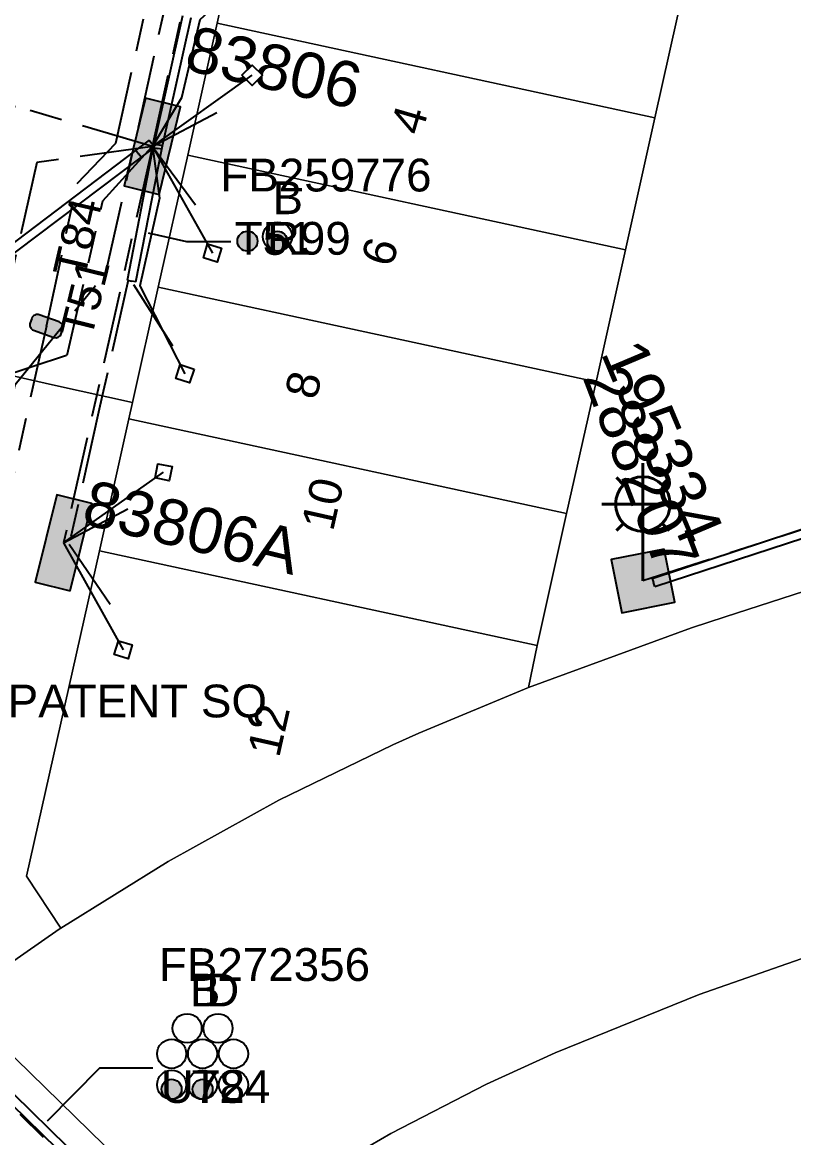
# Model space of a CAD drawing. Header units: metres. Extents: x 311347 to 316656, y 6252667 to 6255486.
# Drawn here: x 314642.3 to 314684.7, y 6254692.7 to 6254754 of the extents above; entities that cross this region are included whole.
import ezdxf
from ezdxf.enums import TextEntityAlignment as Align

# ---------------------------------------------------------------- set-up
doc = ezdxf.new("R2010")
doc.units = ezdxf.units.M
doc.linetypes.add('Cable Exist UG', pattern=[8.2, 4, -1.2, 1.8, -1.2])
doc.layers.get('0').update_dxf_attribs({"color": 6})
for name, color, linetype, lineweight in [('Cadastre Buildings_SP_EXT', 9, 'Continuous', 5), ('Cadastre Land Parcels_SP_EXT', 9, 'Continuous', 5), ('Cadastre Roads_SP_EXT', 7, 'Continuous', 5)]:
    doc.layers.add(name, color=color, linetype=linetype, lineweight=lineweight)
for name, color, linetype in [('Duct_SP_EXT', 7, 'Continuous'), ('Equip_LV_EXT', 7, 'Continuous'), ('Equip_SP_SL_EXT', 7, 'Continuous'), ('Mains_HV_EXT', 7, 'Continuous'), ('Mains_LV_EXT', 7, 'Continuous'), ('Mains_LV_SL_EXT', 7, 'Continuous'), ('Mains_SL_EXT', 7, 'Continuous'), ('Services_SP_EXT', 7, 'Continuous'), ('SupportsUG_SP_LV_EXT', 7, 'Continuous'), ('SupportsUG_SP_LV_SL_EXT', 7, 'Continuous'), ('Trench_SP_EXT', 7, 'Continuous')]:
    doc.layers.add(name, color=color, linetype=linetype)
doc.styles.add('COLUMN_LABEL', font='arial.ttf')
doc.styles.add('iecARIAL', font='arial.ttf', dxfattribs={"height": 2})
doc.styles.add('POLE_LABEL', font='arial.ttf')
doc.styles.get("Standard").update_dxf_attribs({"font": 'arial.ttf'})

# ---------------------------------------------------------------- blocks, each defined once
blk = doc.blocks.new('COLUMN_EXT')
blk.add_hatch(color=256).paths.add_polyline_path([(-1.485, 1.485), (-1.485, -1.485), (1.485, -1.485), (1.485, 1.485)])
blk.add_lwpolyline([(-1.485, -1.485), (1.485, -1.485), (1.485, 1.485), (-1.485, 1.485)], close=True)
for tag, height, style, flags, p in [('ASSET_NUM', 2.5, 'COLUMN_LABEL', 8, (2, 2)), ('STRUCTURE_PLANT_NUMBER', 0.2, 'POLE_LABEL', 9, (1.813, 0.031)), ('STREET_CODE', 0.2, 'COLUMN_LABEL', 9, (1.813, -0.2))]:
    blk.add_attdef(tag, text='', height=height, dxfattribs=dict(style=style, flags=flags)).set_placement(p, align=Align.MIDDLE_LEFT)
at = {"flags": 9}
for tag, p in [('OWNED_BY', (1.813, -0.6)), ('COLUMN_TYPE', (1.813, -0.4)), ('STATE', (1.813, -0.8)), ('USAGE', (1.813, -1)), ('LEGEND', (1.813, -1.2)), ('STREETNAME', (1.813, -1.6)), ('SUBURB', (1.813, -1.8)), ('LOCATION', (1.813, -1.4)), ('NOTES', (1.813, -2))]:
    blk.add_attdef(tag, text='', height=0.2, dxfattribs=at).set_placement(p, align=Align.MIDDLE_LEFT)
at = {"flags": 1}
blk.add_attdef('Z', (1.813, -2.351), '', height=0.2, dxfattribs=at)
blk = doc.blocks.new('PILLAR_EXT')
blk.add_hatch(color=256).paths.add_polyline_path([(-2.475, 0.99), (-2.475, -0.99), (2.475, -0.99), (2.475, 0.99)])
blk.add_lwpolyline([(-2.475, -0.99), (2.475, -0.99), (2.475, 0.99), (-2.475, 0.99)], close=True)
at = {"style": 'iecARIAL', "flags": 8}
blk.add_attdef('ASSET_NUM', (1.5, 3.5), '', height=2.5, dxfattribs=at)
for tag, p, flags in [('OWNED_BY', (0, -0.2), 9), ('STATE', (0, -0.4), 9), ('SUPPORT_TYPE', (0, -0.6), 9), ('USAGE', (0, -0.8), 9), ('LEGEND', (0, -1), 9), ('LOCATION', (0, -1.2), 9), ('NOTES', (0, -1.4), 9), ('STREETNAME', (0, -1.8), 9), ('SUBURB', (0, -2), 1), ('PARENT', (0, -1.6), 9)]:
    blk.add_attdef(tag, p, '', height=0.2, dxfattribs=dict(flags=flags))
blk = doc.blocks.new('DUCT_EXT')
blk.add_circle((0, 0.8), 0.8)
at = {"flags": 1}
blk.add_attdef('Z', (0, 0), '', height=0.2, dxfattribs=at)
at = {"flags": 9}
for tag, p in [('DUCT_CODE', (0, 0)), ('XSECT_TYPE', (0, -0.2)), ('STATE', (0, -0.6)), ('FB_REFERENCE', (0, -0.4)), ('NOTES', (0, -0.8))]:
    blk.add_attdef(tag, text='', height=0.2, dxfattribs=at).set_placement(p, align=Align.MIDDLE_LEFT)
blk = doc.blocks.new('SL_LANTERN_EXT')
at = {"lineweight": 40}
for p, q in [((0, 1.968), (0, 6.468)), ((-1.459, 5.676), (-1.061, 5.278)), ((1.458, 5.676), (1.06, 5.278)), ((-2.25, 4.218), (2.25, 4.218)), ((-1.459, 2.759), (-1.061, 3.157)), ((1.458, 2.759), (1.06, 3.157)), ((0, 0), (0, 2.721))]:
    blk.add_line(p, q, dxfattribs=at)
blk.add_circle((0, 4.218), 1.5, dxfattribs=at)
at = {"style": 'iecARIAL', "flags": 8}
blk.add_attdef('ASSET_NUM', (1.5, 1.5), '', height=2.5, dxfattribs=at)
for tag, p, height, flags in [('CONSTRUCTED_VOLTAGE', (0.981, -0.653), 0.2, 9), ('CONTROL_TYPE', (0.981, -0.853), 0.2, 9), ('LANTERN_PURPOSE', (0.981, -1.053), 0.2, 9), ('LANTERN_TYPE', (0.981, -1.253), 0.2, 9), ('LNUMBER', (2.181, -3.253), 2.5, 8), ('OPERATING_VOLTAGE', (0.981, -1.653), 0.2, 9), ('ORIENTATION', (0.981, -1.853), 0.2, 9), ('NO_PHASES', (0.981, -1.453), 0.2, 9), ('OWNED_BY', (0.981, -2.053), 0.2, 9), ('STATE', (0.981, -2.253), 0.2, 9), ('CEXIST', (0.981, -2.653), 0.2, 9), ('USAGE', (0.981, -2.453), 0.2, 9), ('CNEW', (0.981, -2.853), 0.2, 9), ('CNUMBER', (0.981, -3.053), 0.2, 9), ('CREMOVE', (0.981, -3.253), 0.2, 9), ('CREPLACE', (0.981, -3.453), 0.2, 9), ('LKINGHEIGHT', (0.981, -3.653), 0.2, 9), ('LBRACKET', (0.981, -3.853), 0.2, 9), ('LBRACKETVOCAB', (0.981, -4.053), 0.2, 9), ('LCATEGORY', (0.981, -4.253), 0.2, 9), ('LCHARGE1', (0.981, -4.453), 0.2, 9), ('LCHARGE1PERCENT', (0.981, -4.653), 0.2, 9), ('LCHARGE2', (0.981, -4.853), 0.2, 9), ('LCHARGE2PERCENT', (0.981, -5.053), 0.2, 9), ('LCHARGE3', (0.981, -5.253), 0.2, 9), ('LCHARGE3PERCENT', (0.981, -5.453), 0.2, 9), ('LEXIST', (0.981, -5.653), 0.2, 9), ('LLAMP', (0.981, -5.853), 0.2, 9), ('LLAMPVOCAB', (0.981, -6.053), 0.2, 9), ('LMAST', (0.981, -6.253), 0.2, 9), ('LMASTVOCAB', (0.981, -6.453), 0.2, 9), ('LNEW', (0.981, -6.653), 0.2, 9), ('LANTNUMBER', (0.981, -6.853), 0.2, 9), ('LOUTREACH', (0.981, -7.253), 0.2, 9), ('LOUTREACHVOCAB', (0.981, -7.453), 0.2, 9), ('LRATECODE', (0.981, -7.653), 0.2, 9), ('LREMOVE', (0.981, -7.853), 0.2, 9), ('LREPLACE', (0.981, -8.053), 0.2, 9), ('LTYPE', (0.981, -8.253), 0.2, 9), ('LTYPEVOCAB', (0.981, -8.453), 0.2, 9), ('LEGEND', (0.981, -8.653), 0.2, 9), ('STREETNAME', (0.981, -9.253), 0.2, 9), ('LOCATION', (0.981, -8.853), 0.2, 9), ('NOTES', (0.981, -9.053), 0.2, 9), ('SUBURB', (0.981, -9.453), 0.2, 1)]:
    blk.add_attdef(tag, p, '', height=height, dxfattribs=dict(flags=flags))
blk = doc.blocks.new('CCP_EXT')
at = {"flags": 9}
for tag, p in [('OWNED_BY', (0, -1)), ('USAGE', (0, -1.2)), ('STATE', (0, -1.8)), ('LEGEND', (0, -1.4)), ('LIFE_SUPPORT', (0, -1.6)), ('NOTES', (0, -2))]:
    blk.add_attdef(tag, text='', height=0.2, dxfattribs=at).set_placement(p, align=Align.MIDDLE_LEFT)
blk.add_wipeout([(0, 0.566), (0.566, 0), (0, -0.566), (-0.566, 0)])
blk.add_lwpolyline([(-0.566, 0), (0, 0.566), (0.566, 0), (0, -0.566), (-0.566, 0)])
at = {"flags": 1}
blk.add_attdef('Z', (0, 0), '', height=0.2, dxfattribs=at)
at = {"flags": 9}
for tag, p in [('CCP_TYPE', (0, 0)), ('OPERATING_VOLTAGE', (0, -0.6)), ('CONSTRUCTED_VOLTAGE', (0, -0.2)), ('NO_PHASES', (0, -0.4)), ('ORIENTATION', (0, -0.8))]:
    blk.add_attdef(tag, text='', height=0.2, dxfattribs=at).set_placement(p, align=Align.MIDDLE_LEFT)
blk = doc.blocks.new('LV_STJ_EXT')
h = blk.add_hatch(color=256)
edge = h.paths.add_edge_path()
edge.add_ellipse((-0.586, 0.131), major_axis=(0.226, 0.226), ratio=1, start_angle=44.99996, end_angle=135)
edge.add_line((-0.906, 0.131), (-0.906, -0.131))
edge.add_ellipse((-0.586, -0.131), major_axis=(0.226, 0.226), ratio=1, start_angle=134.99996, end_angle=225)
edge.add_line((-0.586, -0.451), (0.586, -0.451))
edge.add_ellipse((0.586, -0.131), major_axis=(-0.226, 0.226), ratio=1, start_angle=134.99996, end_angle=225)
edge.add_line((0.906, -0.131), (0.906, 0.131))
edge.add_ellipse((0.586, 0.131), major_axis=(-0.226, 0.226), ratio=1, start_angle=224.99996, end_angle=315)
edge.add_line((0.586, 0.451), (-0.586, 0.451))
blk.add_lwpolyline([(-0.906, 0.131), (-0.906, -0.131, 0.414214), (-0.586, -0.451), (0.586, -0.451, 0.414214), (0.906, -0.131), (0.906, 0.131, 0.414214), (0.586, 0.451), (-0.586, 0.451, 0.414214)], format="xyb", close=True)
at = {"flags": 1}
blk.add_attdef('Z', (0, 0), '', height=0.2, dxfattribs=at)
at = {"flags": 9}
for tag, p in [('ORIENTATION', (0, 0)), ('USAGE', (0, -0.2)), ('LEGEND', (0, -0.4)), ('NOTES', (0, -0.6))]:
    blk.add_attdef(tag, text='', height=0.2, dxfattribs=at).set_placement(p, align=Align.MIDDLE_LEFT)
blk = doc.blocks.new('CABLE_LARGE_EXT')
h = blk.add_hatch(color=256)
edge = h.paths.add_edge_path()
edge.add_arc((0, 0.55), 0.55, 0, 360)
blk.add_circle((0, 0.55), 0.55)
at = {"flags": 1}
blk.add_attdef('Z', (0, 0), '', height=0.2, dxfattribs=at)
at = {"flags": 9}
for tag, p in [('COND_CODE', (0, 0)), ('XSECT_SIZE', (0, -0.6)), ('STATE', (0, -0.4)), ('FB_REFERENCE', (0, -0.2)), ('NOTES', (0, -0.8))]:
    blk.add_attdef(tag, text='', height=0.2, dxfattribs=at).set_placement(p, align=Align.MIDDLE_LEFT)

msp = doc.modelspace()

# ---------------------------------------------------------------- linework, layer by layer
at = {"layer": 'Cadastre Buildings_SP_EXT', "linetype": 'Continuous'}
msp.add_lwpolyline([(314678.701, 6254755.963), (314677.085, 6254748.72), (314675.469, 6254741.479), (314673.853, 6254734.237), (314672.237, 6254726.995), (314670.621, 6254719.753), (314670.139, 6254717.453), (314679.088, 6254720.716), (314680.95, 6254721.329), (314725.617, 6254735.764), (314722.353, 6254747.582), (314720.226, 6254754.041)], dxfattribs=at)
at = {"layer": 'Cadastre Land Parcels_SP_EXT', "linetype": 'Continuous'}
for points in [[(314678.701, 6254755.963), (314654.65, 6254761.163), (314653.031, 6254753.922), (314677.085, 6254748.72), (314678.701, 6254755.963)], [(314651.414, 6254746.679), (314675.469, 6254741.479), (314677.085, 6254748.72), (314653.031, 6254753.922), (314651.414, 6254746.679)], [(314649.795, 6254739.438), (314673.853, 6254734.237), (314675.469, 6254741.479), (314651.414, 6254746.679), (314649.795, 6254739.438)], [(314672.237, 6254726.995), (314673.853, 6254734.237), (314649.795, 6254739.438), (314648.375, 6254733.089), (314648.176, 6254732.196), (314672.237, 6254726.995)], [(314670.621, 6254719.753), (314672.237, 6254726.995), (314648.176, 6254732.196), (314646.558, 6254724.953), (314670.621, 6254719.753)], [(314670.139, 6254717.453), (314670.621, 6254719.753), (314646.558, 6254724.953), (314642.564, 6254707.088), (314644.441, 6254704.226), (314650.341, 6254707.899), (314656.427, 6254711.257), (314662.678, 6254714.293), (314664.118, 6254714.935), (314670.139, 6254717.453)], [(314706.411, 6254682.852), (314685.853, 6254702.803), (314679.514, 6254700.592), (314671.603, 6254697.386), (314667.828, 6254695.656), (314662.573, 6254692.959), (314657.466, 6254689.991), (314652.605, 6254686.813), (314654.439, 6254685.027), (314654.369, 6254684.956), (314667.742, 6254671.933), (314679.31, 6254660.668), (314684.959, 6254660.747), (314706.411, 6254682.852)]]:
    msp.add_lwpolyline(points, close=True, dxfattribs=at)
for points in [[(314725.617, 6254735.764), (314680.95, 6254721.329), (314679.088, 6254720.716), (314670.139, 6254717.453), (314664.118, 6254714.935), (314662.678, 6254714.293), (314656.427, 6254711.257), (314650.341, 6254707.899), (314644.441, 6254704.226), (314644.355, 6254704.169), (314638.686, 6254700.232), (314652.522, 6254686.759)], [(314657.466, 6254689.991), (314662.573, 6254692.959), (314667.828, 6254695.656), (314671.603, 6254697.387), (314679.514, 6254700.592), (314685.853, 6254702.803), (314686.648, 6254703.08), (314691.886, 6254704.773), (314697.79, 6254706.681), (314703.694, 6254708.588), (314709.598, 6254710.496), (314729.895, 6254717.053), (314732.817, 6254717.997), (314735.23, 6254718.831), (314738.27, 6254720.043), (314741.243, 6254721.413), (314744.139, 6254722.937), (314746.914, 6254724.588), (314746.952, 6254724.61), (314749.69, 6254726.443), (314752.327, 6254728.417), (314754.857, 6254730.524), (314757.274, 6254732.763)]]:
    msp.add_lwpolyline(points, dxfattribs=at)
at = {"layer": 'Cadastre Roads_SP_EXT', "linetype": 'Continuous'}
msp.add_lwpolyline([(314652.605, 6254686.813), (314652.522, 6254686.759), (314638.686, 6254700.232), (314634.113, 6254696.503), (314633.517, 6254696.017), (314628.348, 6254691.803), (314641.993, 6254678.514), (314647.601, 6254673.05), (314643.755, 6254669.19), (314654.741, 6254658.53), (314663.219, 6254650.302), (314666.952, 6254654.206), (314677.426, 6254644.004), (314678.368, 6254652.336), (314678.372, 6254652.366), (314679.31, 6254660.668), (314667.742, 6254671.933), (314654.369, 6254684.956), (314654.439, 6254685.027), (314652.605, 6254686.813)], close=True, dxfattribs=at)
at = {"layer": 'Duct_SP_EXT'}
for p, q in [((314649.563, 6254747.29), (314651.138, 6254754.345)), ((314650.031, 6254747.185), (314651.606, 6254754.24)), ((314648.096, 6254739.811), (314649.519, 6254747.096)), ((314649.304, 6254747.509), (314648.56, 6254746.948)), ((314649.593, 6254747.126), (314648.849, 6254746.565)), ((314649.304, 6254747.509), (314649.448, 6254747.318)), ((314649.593, 6254747.126), (314649.448, 6254747.318)), ((314649.519, 6254747.096), (314649.52, 6254747.099)), ((314649.519, 6254747.096), (314649.755, 6254747.05)), ((314649.52, 6254747.099), (314649.563, 6254747.29)), ((314649.52, 6254747.099), (314649.755, 6254747.05)), ((314649.563, 6254747.29), (314649.797, 6254747.238)), ((314649.563, 6254747.29), (314649.797, 6254747.238)), ((314649.99, 6254747.004), (314649.755, 6254747.05)), ((314649.99, 6254747.001), (314649.755, 6254747.05)), ((314650.031, 6254747.185), (314649.797, 6254747.238)), ((314650.031, 6254747.185), (314649.797, 6254747.238)), ((314649.99, 6254747.001), (314650.031, 6254747.185)), ((314648.56, 6254746.948), (314637.011, 6254738.241)), ((314648.849, 6254746.565), (314637.3, 6254737.858)), ((314648.56, 6254746.948), (314648.704, 6254746.757)), ((314648.567, 6254739.719), (314649.99, 6254747.004)), ((314648.849, 6254746.565), (314648.704, 6254746.757)), ((314649.99, 6254747.004), (314649.99, 6254747.001)), ((314648.096, 6254739.811), (314648.331, 6254739.765)), ((314648.567, 6254739.719), (314648.331, 6254739.765)), ((314676.928, 6254723.44), (314718.261, 6254736.983)), ((314677.078, 6254722.984), (314718.411, 6254736.527)), ((314676.928, 6254723.44), (314677.003, 6254723.212)), ((314677.078, 6254722.984), (314677.003, 6254723.212)), ((314651.169, 6254685.369), (314637.333, 6254698.842)), ((314651.503, 6254685.713), (314637.667, 6254699.186))]:
    msp.add_line(p, q, dxfattribs=at)
for points in [[(314653.78, 6254741.927), (314651.373, 6254741.927), (314649.254, 6254742.401)], [(314649.502, 6254696.539), (314646.567, 6254696.539), (314643.684, 6254693.63)]]:
    msp.add_lwpolyline(points, dxfattribs=at)
at = {"layer": 'Mains_LV_EXT', "linetype": 'Cable Exist UG'}
for points in [[(314649.471, 6254747.163), (314641.895, 6254749.38), (314639.371, 6254738.743), (314635.536, 6254739.779), (314633.745, 6254738.354), (314621.356, 6254741.176), (314622.758, 6254747.447)], [(314640.963, 6254734.442), (314644.784, 6254735.701), (314646.747, 6254744.174), (314649.471, 6254747.163)], [(314643.651, 6254737.293), (314640.078, 6254721.204), (314640.078, 6254721.204), (314636.275, 6254704.275), (314631.64, 6254698.668), (314628.262, 6254701.958), (314626.988, 6254703.086), (314624.281, 6254705.107), (314622.449, 6254706.266), (314620.949, 6254707.095), (314619.311, 6254707.937), (314617.524, 6254708.68), (314615.879, 6254709.299), (314614.305, 6254709.794), (314611.939, 6254710.426)], [(314677.914, 6254659.234), (314674.397, 6254659.863), (314652.945, 6254680.732), (314653.082, 6254683.372), (314653.082, 6254683.372), (314635.66, 6254700.383), (314631.741, 6254695.873), (314626.238, 6254701.081)]]:
    msp.add_lwpolyline(points, dxfattribs=at)
at = {"layer": 'Mains_LV_SL_EXT', "linetype": 'Cable Exist UG'}
msp.add_lwpolyline([(314649.471, 6254747.163), (314643.123, 6254746.268), (314640.977, 6254736.791), (314636.192, 6254737.861)], dxfattribs=at)
at = {"layer": 'Mains_SL_EXT', "linetype": 'Cable Exist UG'}
msp.add_lwpolyline([(314719.124, 6254737.008), (314676.427, 6254723.301)], dxfattribs=at)
at = {"layer": 'Trench_SP_EXT', "linetype": 'Cable Exist UG'}
for points in [[(314649.471, 6254747.163), (314653.532, 6254749.28)], [(314649.471, 6254747.163), (314652.224, 6254743.424)], [(314648.136, 6254739.809), (314646.716, 6254733.459), (314646.517, 6254732.566), (314644.959, 6254725.571)], [(314650.605, 6254736.183), (314648.331, 6254739.765)], [(314644.589, 6254725.388), (314648.676, 6254727.554)], [(314644.899, 6254725.324), (314647.368, 6254721.698)]]:
    msp.add_lwpolyline(points, dxfattribs=at)

# ---------------------------------------------------------------- block references
at = {"layer": 'Duct_SP_EXT'}
for name, p in [('DUCT_EXT', (314656.345, 6254741.406)), ('CABLE_LARGE_EXT', (314654.697, 6254741.406)), ('CABLE_LARGE_EXT', (314656.34, 6254741.405)), ('DUCT_EXT', (314651.38, 6254697.933)), ('DUCT_EXT', (314653.08, 6254697.933)), ('DUCT_EXT', (314650.53, 6254696.533)), ('DUCT_EXT', (314652.23, 6254696.533)), ('DUCT_EXT', (314653.93, 6254696.533)), ('DUCT_EXT', (314650.53, 6254694.833)), ('DUCT_EXT', (314652.23, 6254694.833)), ('DUCT_EXT', (314653.93, 6254694.833)), ('CABLE_LARGE_EXT', (314650.53, 6254694.833)), ('CABLE_LARGE_EXT', (314652.23, 6254694.833))]:
    msp.add_blockref(name, p, dxfattribs=at)
at = {"layer": 'Equip_LV_EXT', "rotation": 160.5599649616685}
msp.add_blockref('LV_STJ_EXT', (314643.651, 6254737.293), dxfattribs=at)
at = {"layer": 'Equip_SP_SL_EXT'}
ref = msp.add_blockref('SL_LANTERN_EXT', (314676.427, 6254723.301), dxfattribs=at)
ref.add_attrib('ASSET_NUM', '195334', dxfattribs={"layer": '0', "height": 2.5, "rotation": 292.86924, "style": 'iecARIAL'}).set_placement((314677.927, 6254724.801), align=Align.BOTTOM_RIGHT)
at = {"layer": 'SupportsUG_SP_LV_EXT'}
ref = msp.add_blockref('PILLAR_EXT', (314649.471, 6254747.163), dxfattribs=dict(at, rotation=76.31770547659838))
ref.add_attrib('ASSET_NUM', '83806', dxfattribs={"layer": '0', "height": 2.5, "rotation": 346.84301, "style": 'iecARIAL'}).set_placement((314650.971, 6254750.663), align=Align.BOTTOM_LEFT)
ref = msp.add_blockref('PILLAR_EXT', (314644.589, 6254725.388), dxfattribs=dict(at, rotation=75.9795694340811))
ref.add_attrib('ASSET_NUM', '83806A', dxfattribs={"layer": '0', "height": 2.5, "rotation": 346.34991, "style": 'iecARIAL'}).set_placement((314646.089, 6254728.888), align=Align.TOP_LEFT)
at = {"layer": 'SupportsUG_SP_LV_SL_EXT'}
ref = msp.add_blockref('COLUMN_EXT', (314676.427, 6254723.301), dxfattribs=dict(at, rotation=191.2635715546228))
ref.add_attrib('ASSET_NUM', '288207', dxfattribs={"layer": '0', "height": 2.5, "rotation": 290.94747, "style": 'COLUMN_LABEL'}).set_placement((314678.427, 6254724.051), align=Align.MIDDLE_RIGHT)

# ---------------------------------------------------------------- texts
at = {"layer": 'Cadastre Land Parcels_SP_EXT'}
for s, rotation, p in [('4', 73.70976, (314664.25, 6254747.7)), ('6', 73.69307, (314662.633, 6254740.458)), ('8', 77.4, (314658.487, 6254733.191)), ('10', 77.4, (314659.398, 6254725.974)), ('12', 77.26076, (314656.432, 6254713.54))]:
    msp.add_text(s, height=1.8, rotation=rotation, dxfattribs=at).set_placement(p)
at = {"layer": 'Cadastre Roads_SP_EXT'}
msp.add_text('PATENT SQ', height=1.8, rotation=78.21102, dxfattribs=at).set_placement((314639.387, 6254752.474))
msp.add_text('PATENT SQ', height=1.8, dxfattribs=at).set_placement((314641.522, 6254715.805))
at = {"layer": 'Duct_SP_EXT'}
for s, p in [('FB259776', (314653.209, 6254744.684)), ('B', (314656.072, 6254743.438)), ('T51', (314653.997, 6254741.206)), ('R99', (314655.761, 6254741.212)), ('FB272356', (314649.83, 6254701.333)), ('B', (314651.53, 6254699.933)), ('D', (314652.43, 6254699.933)), ('U72', (314649.93, 6254694.633)), ('T84', (314651.63, 6254694.633))]:
    msp.add_text(s, height=1.8, dxfattribs=at).set_placement(p)
at = {"layer": 'Mains_LV_EXT'}
for s, rotation, p in [('T84', 76.95298, (314645.745, 6254739.848)), ('T51', 76.12273, (314646.11, 6254736.514))]:
    msp.add_text(s, height=1.8, rotation=rotation, dxfattribs=at).set_placement(p)

# ---------------------------------------------------------------- next in the draw order: block references
at = {"layer": 'Services_SP_EXT'}
msp.add_blockref('CCP_EXT', (314654.954, 6254751.062), dxfattribs=at)
for p, rotation in [((314652.773, 6254741.302), 298.2496555105001), ((314651.262, 6254734.676), 206.7747517201282), ((314650.085, 6254729.268), 34.11872723657912), ((314647.87, 6254719.516), 298.0543769442012)]:
    msp.add_blockref('CCP_EXT', p, dxfattribs=dict(at, rotation=rotation))

# ---------------------------------------------------------------- next in the draw order: linework, layer by layer
at = {"layer": 'Cadastre Roads_SP_EXT', "linetype": 'Continuous'}
for points in [[(314656.446, 6254769.201), (314639.362, 6254773.019), (314627.04, 6254775.774), (314625.252, 6254767.775), (314623.029, 6254757.83), (314620.806, 6254747.884), (314618.969, 6254739.661), (314639.103, 6254735.161), (314644.15, 6254734.034), (314648.375, 6254733.089), (314649.795, 6254739.438), (314651.414, 6254746.679), (314653.031, 6254753.922), (314654.65, 6254761.163), (314656.446, 6254769.201)], [(314648.375, 6254733.089), (314644.15, 6254734.034), (314639.103, 6254735.161), (314632.613, 6254706.13), (314633.298, 6254705.479), (314635.94, 6254702.906), (314638.686, 6254700.232), (314644.355, 6254704.169), (314644.441, 6254704.226), (314642.564, 6254707.088), (314646.558, 6254724.953), (314648.176, 6254732.196), (314648.375, 6254733.089)]]:
    msp.add_lwpolyline(points, close=True, dxfattribs=at)
at = {"layer": 'Mains_HV_EXT', "linetype": 'Cable Exist UG'}
msp.add_lwpolyline([(314633.099, 6254701.738), (314635.249, 6254704.266), (314635.249, 6254704.266), (314641.935, 6254734.091), (314646.914, 6254740.219), (314646.914, 6254740.219), (314653.788, 6254770.985), (314654.82, 6254771.734), (314654.82, 6254771.734), (314657.9, 6254773.694), (314659.4, 6254774.606), (314659.4, 6254774.606), (314678.328, 6254770.169), (314680.497, 6254764.639), (314681.706, 6254763.679)], dxfattribs=at)
at = {"layer": 'Mains_LV_EXT', "linetype": 'Cable Exist UG'}
for points in [[(314643.613, 6254737.279), (314643.651, 6254737.293), (314645.332, 6254745.129), (314647.461, 6254747.34), (314652.431, 6254769.579), (314653.53, 6254774.585), (314659.291, 6254777.85), (314674.787, 6254774.269), (314674.742, 6254768.838), (314677.329, 6254768.302), (314681.895, 6254763.487)], [(314649.471, 6254747.163), (314654.494, 6254769.637), (314655.197, 6254773.121), (314659.356, 6254775.76), (314663.981, 6254774.692), (314673.294, 6254772.64), (314673.148, 6254767.746), (314676.959, 6254766.983), (314681.895, 6254763.487)], [(314649.471, 6254747.163), (314644.589, 6254725.388)]]:
    msp.add_lwpolyline(points, dxfattribs=at)
at = {"layer": 'Services_SP_EXT'}
for points in [[(314649.471, 6254747.163), (314651.094, 6254749.836), (314652.089, 6254754.133), (314656.562, 6254758.255)], [(314649.471, 6254747.163), (314654.954, 6254751.062)], [(314649.471, 6254747.163), (314649.861, 6254744.318), (314648.782, 6254739.495), (314651.262, 6254734.676)], [(314649.471, 6254747.163), (314652.773, 6254741.302)], [(314644.589, 6254725.388), (314650.085, 6254729.268)], [(314644.589, 6254725.388), (314647.87, 6254719.516)]]:
    msp.add_lwpolyline(points, dxfattribs=at)

doc.saveas('drawing.dxf')
